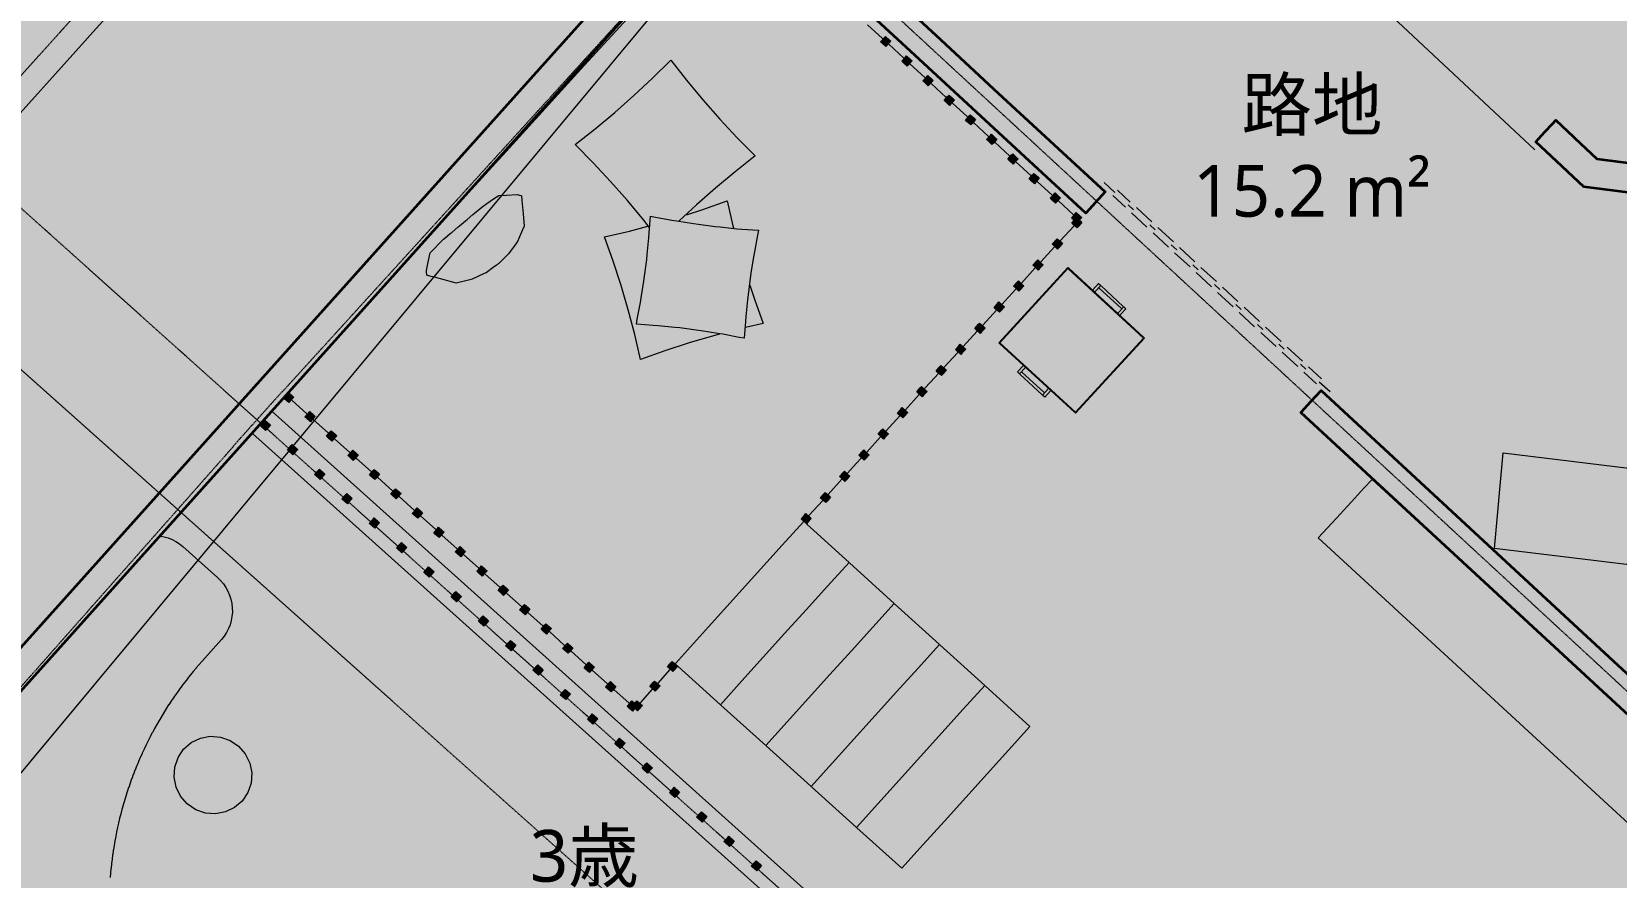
# Model space of a CAD drawing. Header units: millimetres. Extents: x -100577 to 287200, y -212120 to 238461.
# Drawn here: x 57583 to 64068, y 37261 to 40721 of the extents above; entities that cross this region are included whole.
import ezdxf

# ---------------------------------------------------------------- set-up
doc = ezdxf.new("R2010")
doc.units = ezdxf.units.MM
doc.linetypes.add('DASHDOT', pattern=[3.556, 2.54, -0.508, 0, -0.508])
doc.linetypes.add('PHANTOM', pattern=[6.35, 3.175, -0.635, 0.635, -0.635, 0.635, -0.635])
for name, color, linetype, lineweight in [('01_切断（構造・壁）', 7, 'Continuous', 35), ('02_切断（家具）', 8, 'Continuous', 18), ('06_部屋の色', 8, 'Continuous', 0), ('07_切断（建具）', 7, 'Continuous', 18), ('10_見えがかり', 7, 'Continuous', 13), ('11_見えがかり（家具）', 8, 'Continuous', 9), ('20_上部（屋根の外形・梁）', 8, 'PHANTOM', 9), ('40_通り芯', 1, 'DASHDOT', 9), ('50_寸法', 3, 'Continuous', 9), ('60_部屋名・面積', 7, 'Continuous', 13), ('70_断面の位置', 6, 'DASHDOT', 9)]:
    doc.layers.add(name, color=color, linetype=linetype, lineweight=lineweight)
doc.styles.add('JP', font='NotoSansCJKjp-Regular.otf')

msp = doc.modelspace()

# ---------------------------------------------------------------- hatches: boundary and pattern name
at = {"layer": '02_切断（家具）'}
for points in [[(61056.8, 40680.4), (61071.2, 40696), (61076.9, 40702.2), (61092.7, 40687.6), (61098.9, 40681.8), (61084.5, 40666.2), (61078.8, 40660.1), (61063, 40674.7)], [(61143.6, 40600.3), (61158, 40615.9), (61163.7, 40622.1), (61179.5, 40607.5), (61185.7, 40601.7), (61171.3, 40586.1), (61165.6, 40580), (61149.8, 40594.6)], [(61230.4, 40520.2), (61244.8, 40535.8), (61250.5, 40542), (61266.3, 40527.4), (61272.5, 40521.6), (61258.1, 40506), (61252.4, 40499.9), (61236.6, 40514.5)], [(61317.2, 40440.1), (61331.6, 40455.7), (61337.3, 40461.9), (61353.1, 40447.3), (61359.3, 40441.5), (61344.9, 40425.9), (61339.3, 40419.8), (61323.5, 40434.4)], [(61404, 40360), (61418.4, 40375.6), (61424.1, 40381.7), (61439.9, 40367.2), (61446.1, 40361.4), (61431.8, 40345.8), (61426.1, 40339.7), (61410.3, 40354.3)], [(61490.9, 40279.9), (61505.2, 40295.5), (61510.9, 40301.6), (61526.7, 40287), (61532.9, 40281.3), (61518.6, 40265.7), (61512.9, 40259.6), (61497.1, 40274.2)], [(61577.7, 40199.8), (61592, 40215.4), (61597.7, 40221.5), (61613.5, 40206.9), (61619.8, 40201.2), (61605.4, 40185.6), (61599.7, 40179.5), (61583.9, 40194.1)], [(61664.5, 40119.7), (61678.8, 40135.3), (61684.5, 40141.4), (61700.3, 40126.8), (61706.6, 40121.1), (61692.2, 40105.5), (61686.5, 40099.4), (61670.7, 40114)], [(59494.7, 39773.4), (59493.4, 39772.3), (59492, 39771.2), (59490.6, 39770), (59489.2, 39768.8), (59487.9, 39767.7), (59485.5, 39766), (59471.2, 39755.8), (59442.2, 39735.2), (59434.3, 39731.4), (59386, 39708.2), (59375.4, 39705.6), (59320.5, 39692.4), (59310.6, 39695.1), (59270.4, 39706.1), (59230.9, 39716.7), (59218.1, 39720.1), (59202.7, 39724.2), (59199.8, 39724.9), (59198.4, 39739.4), (59198, 39743.6), (59207.1, 39785), (59214.2, 39816.9), (59222.4, 39825.3), (59232.4, 39835.8), (59247.4, 39851.6), (59255.5, 39860), (59268.8, 39872.3), (59274, 39877.1), (59295.8, 39895.3), (59303.2, 39901.4), (59326.7, 39921), (59333.9, 39927.1), (59357.9, 39947.2), (59365.1, 39953.1), (59388.4, 39972.7), (59395.7, 39978.8), (59417.2, 39996.9), (59424.8, 40003.3), (59444.9, 40018.5), (59472.8, 40036.9), (59494.7, 40051.5), (59525.2, 40052.7), (59569.7, 40054.6), (59584.4, 40050.4), (59587.7, 40049.5), (59589, 40033), (59589.2, 40030.6), (59593.8, 39976.6), (59598.4, 39925), (59591.9, 39910.1), (59571.3, 39863.2), (59557, 39843.4), (59534.8, 39812.7), (59509.4, 39787.8), (59496.9, 39775.5)], [(61751.3, 40039.6), (61765.7, 40055.2), (61771.3, 40061.3), (61787.1, 40046.7), (61793.4, 40041), (61779, 40025.4), (61773.4, 40019.3), (61757.6, 40033.9)], [(60488.9, 39913.6), (60557.2, 39908.5), (60553.3, 39888.1), (60540.6, 39820.8), (60537.3, 39800.3), (60526.5, 39732.8), (60523.8, 39712.3), (60514.9, 39644.5), (60512.8, 39623.9), (60505.8, 39555.8), (60504.2, 39535.1), (60499.1, 39466.8), (60478.7, 39470.7), (60411.4, 39483.4), (60391, 39486.6), (60323.4, 39497.5), (60302.9, 39500.2), (60235.1, 39509.1), (60214.5, 39511.2), (60146.4, 39518.2), (60125.7, 39519.8), (60057.4, 39524.9), (60061.3, 39545.2), (60074, 39612.6), (60077.2, 39633), (60088.1, 39700.6), (60090.8, 39721.1), (60099.7, 39788.9), (60101.8, 39809.5), (60108.8, 39877.6), (60110.4, 39898.2), (60115.5, 39966.5), (60135.8, 39962.7), (60203.2, 39950), (60223.6, 39946.7), (60291.2, 39935.9), (60311.7, 39933.2), (60379.5, 39924.3), (60400.1, 39922.2), (60468.2, 39915.2)], [(61838.1, 39959.5), (61852.5, 39975.1), (61858.1, 39981.2), (61873.9, 39966.6), (61880.2, 39960.8), (61865.8, 39945.3), (61860.2, 39939.2), (61844.4, 39953.8)], [(61839.2, 39938.5), (61853.5, 39954.1), (61859.2, 39960.2), (61875, 39945.6), (61881.2, 39939.8), (61866.9, 39924.3), (61861.2, 39918.2), (61845.4, 39932.8)], [(61759.7, 39852.4), (61774.1, 39867.9), (61779.7, 39874), (61795.5, 39859.5), (61801.8, 39853.7), (61787.4, 39838.2), (61781.8, 39832), (61766, 39846.6)], [(61680.3, 39766.1), (61694.7, 39781.7), (61700.3, 39787.8), (61716.1, 39773.3), (61722.4, 39767.5), (61708.1, 39752), (61702.4, 39745.8), (61686.6, 39760.4)], [(61601, 39679.9), (61615.3, 39695.4), (61621, 39701.6), (61636.8, 39687), (61643, 39681.3), (61628.7, 39665.7), (61623.1, 39659.6), (61607.3, 39674.1)], [(61521.7, 39593.6), (61536, 39609.1), (61541.7, 39615.3), (61557.5, 39600.7), (61563.7, 39595), (61549.5, 39579.4), (61543.8, 39573.3), (61528, 39587.8)], [(61442.5, 39507.2), (61456.8, 39522.8), (61462.4, 39528.9), (61478.3, 39514.4), (61484.5, 39508.7), (61470.2, 39493.1), (61464.6, 39486.9), (61448.7, 39501.5)], [(61363.3, 39420.8), (61377.6, 39436.4), (61383.2, 39442.5), (61399.1, 39428), (61405.3, 39422.3), (61391, 39406.7), (61385.4, 39400.6), (61369.6, 39415.1)], [(61284.2, 39334.4), (61298.4, 39350), (61304, 39356.1), (61319.9, 39341.6), (61326.2, 39335.9), (61311.9, 39320.3), (61306.3, 39314.1), (61290.4, 39328.6)], [(58613.1, 39224.1), (58627.3, 39240), (58633, 39246.2), (58649, 39231.9), (58655.3, 39226.2), (58641, 39210.3), (58635.4, 39204.1), (58619.4, 39218.4)], [(61205.1, 39247.9), (61219.3, 39263.5), (61224.9, 39269.6), (61240.8, 39255.1), (61247.1, 39249.4), (61232.8, 39233.8), (61227.2, 39227.6), (61211.3, 39242.1)], [(61126, 39161.3), (61140.3, 39176.9), (61145.9, 39183.1), (61161.8, 39168.6), (61168.1, 39162.9), (61153.8, 39147.3), (61148.2, 39141.1), (61132.3, 39155.6)], [(58517.4, 39110), (58533.6, 39128.1), (58537.3, 39132.2), (58555.5, 39115.9), (58559.6, 39112.2), (58543.5, 39094.1), (58539.8, 39090), (58521.6, 39106.3)], [(58701, 39145.2), (58715.2, 39161), (58720.8, 39167.3), (58736.8, 39152.9), (58743.2, 39147.3), (58728.9, 39131.4), (58723.3, 39125.1), (58707.3, 39139.5)], [(58788.9, 39066.2), (58803.1, 39082.1), (58808.7, 39088.4), (58824.7, 39074), (58831, 39068.3), (58816.8, 39052.5), (58811.2, 39046.2), (58795.2, 39060.6)], [(61047, 39074.8), (61061.3, 39090.4), (61066.9, 39096.5), (61082.8, 39082), (61089.1, 39076.3), (61074.8, 39060.7), (61069.2, 39054.5), (61053.3, 39069)], [(58629.1, 39009.9), (58645.2, 39027.9), (58649, 39032), (58667.1, 39015.8), (58671.3, 39012), (58655.2, 38994), (58651.4, 38989.9), (58633.3, 39006.1)], [(58876.7, 38987.3), (58891, 39003.2), (58896.6, 39009.4), (58912.6, 38995), (58918.9, 38989.4), (58904.7, 38973.5), (58899.1, 38967.3), (58883.1, 38981.6)], [(60968.1, 38988.1), (60982.3, 39003.7), (60988, 39009.9), (61003.9, 38995.4), (61010.1, 38989.7), (60995.9, 38974.1), (60990.3, 38967.9), (60974.4, 38982.4)], [(58740.8, 38909.8), (58756.9, 38927.7), (58760.6, 38931.9), (58778.8, 38915.6), (58783, 38911.8), (58766.9, 38893.9), (58763.1, 38889.7), (58745, 38906)], [(58964.6, 38908.4), (58978.8, 38924.2), (58984.5, 38930.5), (59000.5, 38916.1), (59006.8, 38910.4), (58992.6, 38894.6), (58986.9, 38888.4), (58970.9, 38902.7)], [(60889.2, 38901.4), (60903.4, 38917.1), (60909.1, 38923.3), (60925, 38908.8), (60931.2, 38903.1), (60917, 38887.4), (60911.4, 38881.3), (60895.5, 38895.7)], [(59052.5, 38829.5), (59066.7, 38845.3), (59072.3, 38851.5), (59088.3, 38837.2), (59094.7, 38831.5), (59080.4, 38815.7), (59074.8, 38809.4), (59058.8, 38823.8)], [(58852.5, 38809.6), (58868.5, 38827.5), (58872.3, 38831.7), (58890.4, 38815.5), (58894.6, 38811.7), (58878.6, 38793.8), (58874.8, 38789.6), (58856.7, 38805.8)], [(60810.4, 38814.7), (60824.6, 38830.4), (60830.2, 38836.5), (60846.1, 38822.1), (60852.4, 38816.4), (60838.2, 38800.7), (60832.6, 38794.6), (60816.7, 38809)], [(58964.1, 38709.5), (58980.2, 38727.3), (58983.9, 38731.6), (59002, 38715.3), (59006.3, 38711.5), (58990.2, 38693.7), (58986.5, 38689.4), (58968.4, 38705.7)], [(59140.4, 38750.5), (59154.6, 38766.4), (59160.2, 38772.6), (59176.2, 38758.2), (59182.5, 38752.6), (59168.3, 38736.7), (59162.7, 38730.5), (59146.7, 38744.9)], [(60731.6, 38728), (60745.8, 38743.6), (60751.4, 38749.8), (60767.3, 38735.3), (60773.6, 38729.6), (60759.4, 38714), (60753.8, 38707.8), (60737.9, 38722.3)], [(59228.3, 38671.6), (59242.5, 38687.4), (59248.1, 38693.7), (59264.1, 38679.3), (59270.4, 38673.6), (59256.2, 38657.8), (59250.6, 38651.6), (59234.6, 38665.9)], [(59075.8, 38609.3), (59091.8, 38627.2), (59095.6, 38631.4), (59113.7, 38615.2), (59117.9, 38611.4), (59101.9, 38593.5), (59098.2, 38589.3), (59080.1, 38605.5)], [(59316.2, 38592.7), (59330.4, 38608.5), (59336, 38614.7), (59352, 38600.3), (59358.3, 38594.7), (59344.1, 38578.9), (59338.5, 38572.6), (59322.5, 38587)], [(59187.5, 38509.2), (59203.5, 38527), (59207.3, 38531.2), (59225.3, 38515.1), (59229.6, 38511.2), (59213.6, 38493.4), (59209.8, 38489.2), (59191.8, 38505.3)], [(59404.1, 38513.8), (59418.2, 38529.6), (59423.8, 38535.8), (59439.8, 38521.4), (59446.2, 38515.7), (59432, 38500), (59426.4, 38493.7), (59410.4, 38508.1)], [(59299.2, 38409), (59315.1, 38426.8), (59318.9, 38431.1), (59336.9, 38414.9), (59341.3, 38411), (59325.3, 38393.3), (59321.5, 38389), (59303.5, 38405.2)], [(59491.9, 38434.8), (59506.1, 38450.6), (59511.7, 38456.8), (59527.7, 38442.5), (59534, 38436.8), (59519.9, 38421), (59514.3, 38414.8), (59498.3, 38429.2)], [(59410.8, 38308.9), (59426.7, 38326.6), (59430.6, 38330.9), (59448.6, 38314.8), (59452.9, 38310.9), (59437, 38293.2), (59433.2, 38288.9), (59415.2, 38305)], [(59579.8, 38355.9), (59594, 38371.7), (59599.6, 38377.9), (59615.6, 38363.5), (59621.9, 38357.9), (59607.7, 38342.1), (59602.2, 38335.9), (59586.2, 38350.2)], [(59667.7, 38277), (59681.9, 38292.7), (59687.5, 38299), (59703.5, 38284.6), (59709.8, 38278.9), (59695.6, 38263.2), (59690, 38256.9), (59674, 38271.3)], [(59522.5, 38208.8), (59538.4, 38226.4), (59542.3, 38230.8), (59560.2, 38214.7), (59564.6, 38210.7), (59548.7, 38193.1), (59544.9, 38188.7), (59526.9, 38204.8)], [(59755.6, 38198.1), (59769.8, 38213.8), (59775.3, 38220), (59791.3, 38205.7), (59797.7, 38200), (59783.5, 38184.2), (59777.9, 38178), (59761.9, 38192.4)], [(59843.5, 38119.1), (59857.6, 38134.9), (59863.2, 38141.1), (59879.2, 38126.7), (59885.5, 38121), (59871.4, 38105.3), (59865.8, 38099.1), (59849.8, 38113.5)], [(60184.8, 38123), (60198.9, 38138.7), (60204.5, 38144.9), (60220.5, 38130.5), (60226.8, 38124.8), (60212.7, 38109.1), (60207.1, 38102.9), (60191.1, 38117.3)], [(59634.2, 38108.6), (59650, 38126.3), (59653.9, 38130.6), (59671.8, 38114.5), (59676.2, 38110.6), (59660.4, 38092.9), (59656.5, 38088.6), (59638.6, 38104.7)], [(59745.9, 38008.5), (59761.7, 38026.1), (59765.6, 38030.4), (59783.5, 38014.4), (59787.9, 38010.4), (59772.1, 37992.8), (59768.2, 37988.4), (59750.3, 38004.5)], [(59931.4, 38040.2), (59945.5, 38055.9), (59951.1, 38062.2), (59967.1, 38047.8), (59973.4, 38042.1), (59959.3, 38026.4), (59953.7, 38020.2), (59937.7, 38034.5)], [(60112.5, 38042.6), (60126.6, 38058.3), (60132.2, 38064.5), (60148.2, 38050.1), (60154.5, 38044.5), (60140.4, 38028.8), (60134.8, 38022.5), (60118.8, 38036.9)], [(60019.3, 37961.3), (60033.4, 37977), (60039, 37983.2), (60055, 37968.8), (60061.3, 37963.2), (60047.2, 37947.4), (60041.6, 37941.2), (60025.6, 37955.6)], [(60040.3, 37962.2), (60054.4, 37977.9), (60060, 37984.1), (60076, 37969.8), (60082.3, 37964.1), (60068.2, 37948.4), (60062.6, 37942.2), (60046.6, 37956.5)], [(59857.5, 37908.3), (59873.3, 37925.9), (59877.2, 37930.3), (59895.1, 37914.3), (59899.6, 37910.3), (59883.8, 37892.7), (59879.9, 37888.3), (59862, 37904.3)], [(59969.2, 37808.2), (59984.9, 37825.7), (59988.9, 37830.1), (60006.7, 37814.1), (60011.2, 37810.1), (59995.5, 37792.6), (59991.6, 37788.2), (59973.7, 37804.2)], [(60080.9, 37708), (60096.6, 37725.5), (60100.6, 37730), (60118.4, 37714), (60122.9, 37709.9), (60107.2, 37692.5), (60103.2, 37688), (60085.4, 37704)], [(60192.6, 37607.9), (60208.2, 37625.3), (60212.2, 37629.8), (60230, 37613.9), (60234.6, 37609.8), (60218.9, 37592.3), (60214.9, 37587.9), (60197.1, 37603.8)], [(60304.3, 37507.8), (60319.9, 37525.2), (60323.9, 37529.7), (60341.6, 37513.7), (60346.2, 37509.6), (60330.6, 37492.2), (60326.6, 37487.7), (60308.8, 37503.7)], [(60415.9, 37407.6), (60431.5, 37425), (60435.5, 37429.5), (60453.3, 37413.6), (60457.9, 37409.5), (60442.3, 37392.1), (60438.3, 37387.6), (60420.5, 37403.5)], [(60527.6, 37307.5), (60543.1, 37324.8), (60547.2, 37329.3), (60564.9, 37313.5), (60569.5, 37309.3), (60554, 37292), (60549.9, 37287.4), (60532.2, 37303.3)]]:
    msp.add_hatch(color=8, dxfattribs=at).paths.add_polyline_path(points)
at = {"layer": '06_部屋の色', "true_color": 0xe9dfcf}
h = msp.add_hatch(color=8, dxfattribs=at)
h.paths.add_polyline_path([(49022.5, 30769.9), (49370.2, 31207.1), (49497.6, 31367.5), (49974.9, 31963.3), (50454.5, 32557.4), (50936.2, 33149.6), (51255.7, 33539.4), (51420.1, 33740.1), (51906.3, 34328.8), (52394.6, 34915.7), (52885.1, 35500.7), (53180.1, 35850), (53180.1, 35850), (53243, 35924.5), (53244.9, 35922.9), (54741, 37666.6), (55040, 38015), (55041.6, 38016.8), (55137.2, 38128.3), (55137.6, 38128.8), (55137.6, 38128.8), (55152.4, 38145.5), (55187.6, 38185.3), (55219.4, 38221.3), (55237.2, 38241.4), (56711.9, 39910.2), (57026.8, 40266.5), (57028.4, 40268.4), (57125.5, 40378.2), (57125.7, 40378.4), (57125.7, 40378.4), (57125.7, 40378.4), (57125.7, 40378.4), (57136.1, 40389.9), (57183.5, 40441.9), (57227, 40489.7), (58726.3, 42137.1), (59046.4, 42488.8), (59048.1, 42490.6), (59146.9, 42599.2), (59147.6, 42599.9), (59162.6, 42615.9), (59249.8, 42709), (59688.5, 43177), (59796.8, 43292.6), (59819.8, 43317.1), (61200.4, 44790.2), (61200.5, 44790.3), (61200.5, 44790.3), (61200.5, 44790.3), (63117.3, 46776.3), (63281.8, 46946.8), (63285.7, 46950.8), (63674.5, 47342), (63710, 47377.8), (63706.1, 47381.6), (64213.4, 47894.8), (64752.1, 48435.7), (65116.6, 48798.7), (65119.4, 48795.9), (65376.4, 49054.5), (65402.5, 49080.8), (65402.6, 49080.9), (67432.9, 51065), (67546.4, 51175.8), (67550.1, 51179.5), (67550.1, 51179.5), (67550.1, 51179.5), (67669, 51292.3), (67872.8, 51485.7), (67985.8, 51592.9), (67984.2, 51594.6), (68202, 51801.3), (68203.6, 51799.6), (68713.3, 52283.3), (68711.7, 52285), (69617, 53144.2), (69618.6, 53142.5), (69662.9, 53184.6), (69989.4, 52835.9), (70054.6, 52897.7), (70054.6, 52897.7), (70054.6, 52897.7), (70054.6, 52897.7), (70120.6, 52958.6), (69794.6, 53307.7), (69839.4, 53349), (69837.8, 53350.7), (71492.2, 54875.3), (71493.8, 54873.6), (71870.2, 55220.6), (71868.6, 55222.3), (71935.2, 55283), (73145.3, 53950.5), (72586, 53440.7), (72028.7, 52928.8), (71473.2, 52414.9), (70957.1, 51933.8), (70368, 51380.9), (69818.3, 50860.8), (69270.6, 50338.6), (68797.2, 49884), (68180.9, 49288.2), (67639, 48760), (67099.1, 48229.8), (66669, 47804.2), (66025.2, 47163.3), (65491.2, 46627), (64959.2, 46088.8), (64570, 45692.1), (64570, 45692.1), (64429.3, 45548.6), (63901.3, 45006.5), (63375.4, 44462.4), (62851.5, 43916.3), (62503.5, 43550.9), (62503.5, 43550.9), (62329.6, 43368.3), (61809.8, 42818.3), (61292, 42266.4), (60776.3, 41712.6), (60472, 41383.5), (60262.6, 41156.9), (59751, 40599.3), (59241.5, 40039.7), (58734.1, 39478.3), (58467.6, 39181.3), (58228.8, 38915), (57725.5, 38349.8), (57224.4, 37782.8), (56725.4, 37213.9), (56497.1, 36951.6), (56228.5, 36643.1), (55733.7, 36070.5), (55241.1, 35496.1), (54750.6, 34919.8), (54554.7, 34687.9), (54262.3, 34341.7), (53776.1, 33761.8), (53292, 33180.1), (52810.2, 32596.6), (52650.3, 32401.5), (52330.5, 32011.3), (51853, 31424.2), (51377.7, 30835.3), (50904.6, 30244.7), (50781.3, 30089.7), (50433.6, 29652.3), (50285.5, 29464.6), (49817.7, 29834.3), (49775.2, 29861.2), (49727, 29880.8), (49674, 29894.4), (49617.3, 29903), (49557.8, 29908.1), (49496.3, 29910.8), (49371.8, 29914), (49310.7, 29917.1), (49247.2, 29917.1), (49178.4, 29910.5), (49106.4, 29899.7), (48960, 29875.1), (48889.4, 29866.1), (48823, 29862.5), (48762.7, 29866.6), (48710.4, 29881), (48663.1, 29901.7), (48616.4, 29923.2), (48570.8, 29946.1), (48526.5, 29970.7), (48484.1, 29997.5), (48443.4, 30026.5), (47554.4, 28893.5), (48079, 29569.3), (48549.7, 30170.5)])
h.paths.add_polyline_path([(53445.9, 35759.4), (53339.9, 35849), (53334.8, 35843), (53273.8, 35770.8), (53391.4, 35671.4), (53397.3, 35678.4), (53457.5, 35749.6)], flags=0)
for points in [[(69183.6, 33329.2), (59145.9, 42600.1), (61199.4, 44791.1), (71100.4, 35374.3), (70142, 34351.7), (70167.6, 34327.8), (69209.3, 33305.4)], [(59145.9, 42600.1), (69183.6, 33329.2), (68240.3, 32292.7), (68266.2, 32269.2), (67323, 31232.9), (67297, 31256.3), (63750.1, 34437.3), (63796.7, 34490.9), (63858.3, 34575.7), (63912.3, 34665.5), (63958.3, 34759.8), (63995.8, 34857.6), (64024.7, 34958.4), (64044.7, 35061.3), (64055.7, 35165.5), (64057.5, 35270.4), (64050.2, 35374.9), (64033.8, 35478.5), (64008.4, 35580.2), (63974.3, 35679.3), (63931.7, 35775.1), (63880.8, 35866.8), (63822.2, 35953.7), (63756.3, 36035.1), (63683.4, 36110.5), (63604.3, 36179.3), (63519.5, 36240.9), (63429.6, 36294.9), (63335.4, 36340.9), (63237.6, 36378.5), (63136.8, 36407.3), (63033.9, 36427.4), (62929.6, 36438.3), (62824.8, 36440.1), (62720.2, 36432.8), (62616.7, 36416.4), (62515, 36391.1), (62415.9, 36356.9), (62320.1, 36314.3), (62228.4, 36263.5), (62141.5, 36204.9), (62060, 36138.9), (61984.6, 36066.1), (61962.4, 36040.5), (57124.7, 40379.3)], [(60923.5, 41871.1), (61113.3, 42075), (61214.4, 42183.4), (61321.3, 42297.8), (61392.5, 42373.8), (61448.9, 42434.1), (61481.4, 42468.8), (63050.1, 40998.5), (63063.5, 41012.8), (63076.9, 41027.2), (63090.4, 41041.5), (63819.8, 40357.4), (63806.4, 40343.2), (63793.1, 40328.9), (63779.7, 40314.7), (63962.1, 40143.7), (66416, 39829.4), (70039, 36383.6), (69862.4, 36197.7), (69834.5, 36168.3), (69732.3, 36060.4), (69630.1, 35952.4), (69528.1, 35844.4), (69462.3, 35774.6), (69069.5, 35356.8), (65421.4, 38776), (62967.1, 39072.1), (60468.4, 41380), (60579.5, 41500.2), (60681.1, 41610), (60787.6, 41724.8), (60894.1, 41839.6)], [(57124.7, 40379.3), (61962.4, 36040.5), (61915.9, 35986.9), (61854.2, 35902.1), (61800.2, 35812.3), (61754.3, 35718.1), (61716.7, 35620.2), (61687.8, 35519.4), (61667.8, 35416.5), (61656.9, 35312.3), (61655, 35207.5), (61662.4, 35102.9), (61678.8, 34999.3), (61704.1, 34897.6), (61738.2, 34798.5), (61780.9, 34702.7), (61831.7, 34611.1), (61890.3, 34524.1), (61956.3, 34442.7), (62029.1, 34367.3), (62108.2, 34298.5), (62193, 34236.9), (62282.9, 34182.9), (62377.1, 34136.9), (62475, 34099.4), (62575.8, 34070.5), (62678.7, 34050.5), (62782.9, 34039.5), (62887.7, 34037.7), (62992.3, 34045), (63095.8, 34061.4), (63197.6, 34086.7), (63296.7, 34120.9), (63392.4, 34163.5), (63484.1, 34214.3), (63571, 34273), (63652.5, 34338.9), (63727.9, 34411.8), (63750.1, 34437.3), (67297, 31256.3), (66368.9, 30206.1), (66395.1, 30182.9), (65467.2, 29133), (55136.2, 38129.2)]]:
    msp.add_hatch(color=8, dxfattribs=at).paths.add_polyline_path(points)
at = {"layer": '06_部屋の色', "true_color": 0xd9d3ec}
msp.add_hatch(color=8, dxfattribs=at).paths.add_polyline_path([(63050.1, 40998.5), (62941.1, 41100.6), (63446.1, 41637.4), (63953, 42172.3), (70039.1, 36383.8), (70038.3, 36384.2), (66416.1, 39829.3), (63962.1, 40143.7), (63779.7, 40314.7), (63819.8, 40357.4), (63090.4, 41041.5)])
at = {"layer": '06_部屋の色', "true_color": 0x9fcb84}
h = msp.add_hatch(color=8, dxfattribs=at)
h.paths.add_polyline_path([(57319.5, 37890.7), (57526.9, 38125.6), (57734.7, 38360.2), (57942.8, 38594.4), (58151.3, 38828.3), (58360.2, 39061.9), (58464.1, 39177.8), (58569.4, 39295.2), (58778.9, 39528.1), (58988.9, 39760.7), (59199.2, 39993), (59409.8, 40225), (59620.8, 40456.7), (59832.2, 40688), (60043.9, 40919), (60255.9, 41149.7), (60468.4, 41380), (67002.1, 35345.3), (68108.2, 34323.6), (67906.7, 34105.1), (67705.5, 33886.2), (67504.6, 33667), (67304, 33447.5), (67103.8, 33227.7), (66903.9, 33007.6), (66704.4, 32787.2), (66505.2, 32566.4), (66306.3, 32345.4), (66209.8, 32237.7), (66206.4, 32234), (66107.8, 32124.1), (65909.7, 31902.4), (65711.8, 31680.5), (65514.3, 31458.2), (65317.2, 31235.6), (65120.4, 31012.8), (64923.9, 30789.6), (64727.8, 30566.1), (64532, 30342.4), (64336.6, 30118.3), (60415, 33533.2), (56493.5, 36948), (56699.5, 37184.2), (56905.8, 37420), (57112.5, 37655.5)])
h.paths.add_polyline_path([(61915.9, 35986.9), (61854.2, 35902.1), (61800.2, 35812.3), (61754.3, 35718.1), (61716.7, 35620.2), (61687.8, 35519.4), (61667.8, 35416.5), (61656.9, 35312.3), (61655, 35207.5), (61662.4, 35102.9), (61678.8, 34999.3), (61704.1, 34897.6), (61738.2, 34798.5), (61780.9, 34702.7), (61831.7, 34611.1), (61890.3, 34524.1), (61956.3, 34442.7), (62029.1, 34367.3), (62108.2, 34298.5), (62193, 34236.9), (62282.9, 34182.9), (62377.1, 34136.9), (62475, 34099.4), (62575.8, 34070.5), (62678.7, 34050.5), (62782.9, 34039.5), (62887.7, 34037.7), (62992.3, 34045), (63095.8, 34061.4), (63197.6, 34086.7), (63296.7, 34120.9), (63392.4, 34163.5), (63484.1, 34214.3), (63571, 34273), (63652.5, 34338.9), (63727.9, 34411.8), (63750, 34437.1), (63796.7, 34490.9), (63858.3, 34575.7), (63912.3, 34665.5), (63958.3, 34759.8), (63995.8, 34857.6), (64024.7, 34958.4), (64044.7, 35061.3), (64055.7, 35165.5), (64057.5, 35270.4), (64050.2, 35374.9), (64033.8, 35478.5), (64008.4, 35580.2), (63974.3, 35679.3), (63931.7, 35775.1), (63880.8, 35866.8), (63822.2, 35953.7), (63756.3, 36035.1), (63683.4, 36110.5), (63604.3, 36179.3), (63519.5, 36240.9), (63429.6, 36294.9), (63335.4, 36340.9), (63237.6, 36378.5), (63136.8, 36407.3), (63033.9, 36427.4), (62929.6, 36438.3), (62824.8, 36440.1), (62720.2, 36432.8), (62616.7, 36416.4), (62515, 36391.1), (62415.9, 36356.9), (62320.1, 36314.3), (62228.4, 36263.5), (62141.5, 36204.9), (62060, 36138.9), (61984.6, 36066.1), (61962.3, 36040.4)], flags=0)
at = {"layer": '06_部屋の色', "true_color": 0xd5ebee}
msp.add_hatch(color=8, dxfattribs=at).paths.add_polyline_path([(69069.5, 35356.8), (69120.7, 35411.4), (68613.5, 34868.5), (68108.2, 34323.6), (62967.1, 39072.1), (65421.4, 38776)])

# ---------------------------------------------------------------- linework, layer by layer
at = {"layer": '01_切断（構造・壁）'}
for points in [[(59660.4, 40569), (60463.3, 41464.2), (60533.8, 41399.1), (61282.9, 40706.8), (61540.2, 40469), (61976.8, 40065.5), (61976.8, 40065.5), (61976.8, 40065.5), (61935.5, 40020.8), (61911.6, 39994.9), (61896.8, 39978.9), (61896.8, 39978.9), (61896.8, 39978.9), (61719.7, 40142.4), (61161.4, 40657.7), (60870.6, 40926.2), (60472, 41294.2), (59012.2, 39666.5), (57475.5, 37953.1), (56579.3, 36953.8)], [(56488, 37031.8), (57927.9, 38637.2), (59660.4, 40569)], [(64690.5, 39989.9), (63935.8, 40086.4), (63935.8, 40086.4), (63935.8, 40086.4), (63870.4, 40147.6), (63845.5, 40171), (63738.5, 40271.2), (63738.5, 40271.2), (63738.5, 40271.2), (63776.1, 40311.3), (63806.7, 40343.9), (63820.6, 40358.8), (63892.7, 40291.2), (63898.1, 40286.1), (63989, 40200.9), (64574.3, 40125.9)], [(67895, 34438.9), (66009.3, 36179.4), (64246.8, 37806.3), (62776.9, 39163.2), (62779.5, 39166), (62818.4, 39208), (62859.8, 39252.9), (62859.8, 39252.9), (62859.8, 39252.9), (63911.3, 38281.1), (65378, 36925.6), (65378, 36925.6), (65419, 36887.8), (65419, 36887.8), (67223.7, 35219.9), (67975, 34525.6), (67975, 34525.6), (67975, 34525.6), (67924.5, 34470.8), (67895.1, 34439.1), (67895, 34438.9)]]:
    msp.add_lwpolyline(points, dxfattribs=at)
at = {"layer": '02_切断（家具）'}
for points in [[(61056.8, 40680.4), (61071.2, 40696), (61076.9, 40702.2), (61092.7, 40687.6), (61098.9, 40681.8), (61084.5, 40666.2), (61078.8, 40660.1), (61063, 40674.7), (61056.8, 40680.4)], [(61143.6, 40600.3), (61158, 40615.9), (61163.7, 40622.1), (61179.5, 40607.5), (61185.7, 40601.7), (61171.3, 40586.1), (61165.6, 40580), (61149.8, 40594.6), (61143.6, 40600.3)], [(61230.4, 40520.2), (61244.8, 40535.8), (61250.5, 40542), (61266.3, 40527.4), (61272.5, 40521.6), (61258.1, 40506), (61252.4, 40499.9), (61236.6, 40514.5), (61230.4, 40520.2)], [(61317.2, 40440.1), (61331.6, 40455.7), (61337.3, 40461.9), (61353.1, 40447.3), (61359.3, 40441.5), (61344.9, 40425.9), (61339.3, 40419.8), (61323.5, 40434.4), (61317.2, 40440.1)], [(61404, 40360), (61418.4, 40375.6), (61424.1, 40381.7), (61439.9, 40367.2), (61446.1, 40361.4), (61431.8, 40345.8), (61426.1, 40339.7), (61410.3, 40354.3), (61404, 40360)], [(61490.9, 40279.9), (61505.2, 40295.5), (61510.9, 40301.6), (61526.7, 40287), (61532.9, 40281.3), (61518.6, 40265.7), (61512.9, 40259.6), (61497.1, 40274.2), (61490.9, 40279.9)], [(61577.7, 40199.8), (61592, 40215.4), (61597.7, 40221.5), (61613.5, 40206.9), (61619.8, 40201.2), (61605.4, 40185.6), (61599.7, 40179.5), (61583.9, 40194.1), (61577.7, 40199.8)], [(61664.5, 40119.7), (61678.8, 40135.3), (61684.5, 40141.4), (61700.3, 40126.8), (61706.6, 40121.1), (61692.2, 40105.5), (61686.5, 40099.4), (61670.7, 40114), (61664.5, 40119.7)], [(59494.7, 39773.4), (59493.4, 39772.3), (59492, 39771.2), (59490.6, 39770), (59489.2, 39768.8), (59487.9, 39767.7), (59485.5, 39766), (59471.2, 39755.8), (59442.2, 39735.2), (59434.3, 39731.4), (59386, 39708.2), (59375.4, 39705.6), (59320.5, 39692.4), (59310.6, 39695.1), (59270.4, 39706.1), (59230.9, 39716.7), (59218.1, 39720.1), (59202.7, 39724.2), (59199.8, 39724.9), (59198.4, 39739.4), (59198, 39743.6), (59207.1, 39785), (59214.2, 39816.9), (59222.4, 39825.3), (59232.4, 39835.8), (59247.4, 39851.6), (59255.5, 39860), (59268.8, 39872.3), (59274, 39877.1), (59295.8, 39895.3), (59303.2, 39901.4), (59326.7, 39921), (59333.9, 39927.1), (59357.9, 39947.2), (59365.1, 39953.1), (59388.4, 39972.7), (59395.7, 39978.8), (59417.2, 39996.9), (59424.8, 40003.3), (59444.9, 40018.5), (59472.8, 40036.9), (59494.7, 40051.5), (59525.2, 40052.7), (59569.7, 40054.6), (59584.4, 40050.4), (59587.7, 40049.5), (59589, 40033), (59589.2, 40030.6), (59593.8, 39976.6), (59598.4, 39925), (59591.9, 39910.1), (59571.3, 39863.2), (59557, 39843.4), (59534.8, 39812.7), (59509.4, 39787.8), (59496.9, 39775.5), (59494.7, 39773.4)], [(61751.3, 40039.6), (61765.7, 40055.2), (61771.3, 40061.3), (61787.1, 40046.7), (61793.4, 40041), (61779, 40025.4), (61773.4, 40019.3), (61757.6, 40033.9), (61751.3, 40039.6)], [(60488.9, 39913.6), (60557.2, 39908.5), (60553.3, 39888.1), (60540.6, 39820.8), (60537.3, 39800.3), (60526.5, 39732.8), (60523.8, 39712.3), (60514.9, 39644.5), (60512.8, 39623.9), (60505.8, 39555.8), (60504.2, 39535.1), (60499.1, 39466.8), (60478.7, 39470.7), (60411.4, 39483.4), (60391, 39486.6), (60323.4, 39497.5), (60302.9, 39500.2), (60235.1, 39509.1), (60214.5, 39511.2), (60146.4, 39518.2), (60125.7, 39519.8), (60057.4, 39524.9), (60061.3, 39545.2), (60074, 39612.6), (60077.2, 39633), (60088.1, 39700.6), (60090.8, 39721.1), (60099.7, 39788.9), (60101.8, 39809.5), (60108.8, 39877.6), (60110.4, 39898.2), (60115.5, 39966.5), (60135.8, 39962.7), (60203.2, 39950), (60223.6, 39946.7), (60291.2, 39935.9), (60311.7, 39933.2), (60379.5, 39924.3), (60400.1, 39922.2), (60468.2, 39915.2), (60488.9, 39913.6)], [(61838.1, 39959.5), (61852.5, 39975.1), (61858.1, 39981.2), (61873.9, 39966.6), (61880.2, 39960.8), (61865.8, 39945.3), (61860.2, 39939.2), (61844.4, 39953.8), (61838.1, 39959.5)], [(61839.2, 39938.5), (61853.5, 39954.1), (61859.2, 39960.2), (61875, 39945.6), (61881.2, 39939.8), (61866.9, 39924.3), (61861.2, 39918.2), (61845.4, 39932.8), (61839.2, 39938.5)], [(61759.7, 39852.4), (61774.1, 39867.9), (61779.7, 39874), (61795.5, 39859.5), (61801.8, 39853.7), (61787.4, 39838.2), (61781.8, 39832), (61766, 39846.6), (61759.7, 39852.4)], [(61680.3, 39766.1), (61694.7, 39781.7), (61700.3, 39787.8), (61716.1, 39773.3), (61722.4, 39767.5), (61708.1, 39752), (61702.4, 39745.8), (61686.6, 39760.4), (61680.3, 39766.1)], [(61601, 39679.9), (61615.3, 39695.4), (61621, 39701.6), (61636.8, 39687), (61643, 39681.3), (61628.7, 39665.7), (61623.1, 39659.6), (61607.3, 39674.1), (61601, 39679.9)], [(61521.7, 39593.6), (61536, 39609.1), (61541.7, 39615.3), (61557.5, 39600.7), (61563.7, 39595), (61549.5, 39579.4), (61543.8, 39573.3), (61528, 39587.8), (61521.7, 39593.6)], [(61442.5, 39507.2), (61456.8, 39522.8), (61462.4, 39528.9), (61478.3, 39514.4), (61484.5, 39508.7), (61470.2, 39493.1), (61464.6, 39486.9), (61448.7, 39501.5), (61442.5, 39507.2)], [(61363.3, 39420.8), (61377.6, 39436.4), (61383.2, 39442.5), (61399.1, 39428), (61405.3, 39422.3), (61391, 39406.7), (61385.4, 39400.6), (61369.6, 39415.1), (61363.3, 39420.8)], [(61284.2, 39334.4), (61298.4, 39350), (61304, 39356.1), (61319.9, 39341.6), (61326.2, 39335.9), (61311.9, 39320.3), (61306.3, 39314.1), (61290.4, 39328.6), (61284.2, 39334.4)], [(58613.1, 39224.1), (58627.3, 39240), (58633, 39246.2), (58649, 39231.9), (58655.3, 39226.2), (58641, 39210.3), (58635.4, 39204.1), (58619.4, 39218.4), (58613.1, 39224.1)], [(61205.1, 39247.9), (61219.3, 39263.5), (61224.9, 39269.6), (61240.8, 39255.1), (61247.1, 39249.4), (61232.8, 39233.8), (61227.2, 39227.6), (61211.3, 39242.1), (61205.1, 39247.9)], [(61126, 39161.3), (61140.3, 39176.9), (61145.9, 39183.1), (61161.8, 39168.6), (61168.1, 39162.9), (61153.8, 39147.3), (61148.2, 39141.1), (61132.3, 39155.6), (61126, 39161.3)], [(58517.4, 39110), (58533.6, 39128.1), (58537.3, 39132.2), (58555.5, 39115.9), (58559.6, 39112.2), (58543.5, 39094.1), (58539.8, 39090), (58521.6, 39106.3), (58517.4, 39110)], [(58701, 39145.2), (58715.2, 39161), (58720.8, 39167.3), (58736.8, 39152.9), (58743.2, 39147.3), (58728.9, 39131.4), (58723.3, 39125.1), (58707.3, 39139.5), (58701, 39145.2)], [(58788.9, 39066.2), (58803.1, 39082.1), (58808.7, 39088.4), (58824.7, 39074), (58831, 39068.3), (58816.8, 39052.5), (58811.2, 39046.2), (58795.2, 39060.6), (58788.9, 39066.2)], [(61047, 39074.8), (61061.3, 39090.4), (61066.9, 39096.5), (61082.8, 39082), (61089.1, 39076.3), (61074.8, 39060.7), (61069.2, 39054.5), (61053.3, 39069), (61047, 39074.8)], [(58629.1, 39009.9), (58645.2, 39027.9), (58649, 39032), (58667.1, 39015.8), (58671.3, 39012), (58655.2, 38994), (58651.4, 38989.9), (58633.3, 39006.1), (58629.1, 39009.9)], [(58876.7, 38987.3), (58891, 39003.2), (58896.6, 39009.4), (58912.6, 38995), (58918.9, 38989.4), (58904.7, 38973.5), (58899.1, 38967.3), (58883.1, 38981.6), (58876.7, 38987.3)], [(60968.1, 38988.1), (60982.3, 39003.7), (60988, 39009.9), (61003.9, 38995.4), (61010.1, 38989.7), (60995.9, 38974.1), (60990.3, 38967.9), (60974.4, 38982.4), (60968.1, 38988.1)], [(58740.8, 38909.8), (58756.9, 38927.7), (58760.6, 38931.9), (58778.8, 38915.6), (58783, 38911.8), (58766.9, 38893.9), (58763.1, 38889.7), (58745, 38906), (58740.8, 38909.8)], [(58964.6, 38908.4), (58978.8, 38924.2), (58984.5, 38930.5), (59000.5, 38916.1), (59006.8, 38910.4), (58992.6, 38894.6), (58986.9, 38888.4), (58970.9, 38902.7), (58964.6, 38908.4)], [(60889.2, 38901.4), (60903.4, 38917.1), (60909.1, 38923.3), (60925, 38908.8), (60931.2, 38903.1), (60917, 38887.4), (60911.4, 38881.3), (60895.5, 38895.7), (60889.2, 38901.4)], [(59052.5, 38829.5), (59066.7, 38845.3), (59072.3, 38851.5), (59088.3, 38837.2), (59094.7, 38831.5), (59080.4, 38815.7), (59074.8, 38809.4), (59058.8, 38823.8), (59052.5, 38829.5)], [(58852.5, 38809.6), (58868.5, 38827.5), (58872.3, 38831.7), (58890.4, 38815.5), (58894.6, 38811.7), (58878.6, 38793.8), (58874.8, 38789.6), (58856.7, 38805.8), (58852.5, 38809.6)], [(60810.4, 38814.7), (60824.6, 38830.4), (60830.2, 38836.5), (60846.1, 38822.1), (60852.4, 38816.4), (60838.2, 38800.7), (60832.6, 38794.6), (60816.7, 38809), (60810.4, 38814.7)], [(58964.1, 38709.5), (58980.2, 38727.3), (58983.9, 38731.6), (59002, 38715.3), (59006.3, 38711.5), (58990.2, 38693.7), (58986.5, 38689.4), (58968.4, 38705.7), (58964.1, 38709.5)], [(59140.4, 38750.5), (59154.6, 38766.4), (59160.2, 38772.6), (59176.2, 38758.2), (59182.5, 38752.6), (59168.3, 38736.7), (59162.7, 38730.5), (59146.7, 38744.9), (59140.4, 38750.5)], [(60731.6, 38728), (60745.8, 38743.6), (60751.4, 38749.8), (60767.3, 38735.3), (60773.6, 38729.6), (60759.4, 38714), (60753.8, 38707.8), (60737.9, 38722.3), (60731.6, 38728)], [(59228.3, 38671.6), (59242.5, 38687.4), (59248.1, 38693.7), (59264.1, 38679.3), (59270.4, 38673.6), (59256.2, 38657.8), (59250.6, 38651.6), (59234.6, 38665.9), (59228.3, 38671.6)], [(59075.8, 38609.3), (59091.8, 38627.2), (59095.6, 38631.4), (59113.7, 38615.2), (59117.9, 38611.4), (59101.9, 38593.5), (59098.2, 38589.3), (59080.1, 38605.5), (59075.8, 38609.3)], [(59316.2, 38592.7), (59330.4, 38608.5), (59336, 38614.7), (59352, 38600.3), (59358.3, 38594.7), (59344.1, 38578.9), (59338.5, 38572.6), (59322.5, 38587), (59316.2, 38592.7)], [(59187.5, 38509.2), (59203.5, 38527), (59207.3, 38531.2), (59225.3, 38515.1), (59229.6, 38511.2), (59213.6, 38493.4), (59209.8, 38489.2), (59191.8, 38505.3), (59187.5, 38509.2)], [(59404.1, 38513.8), (59418.2, 38529.6), (59423.8, 38535.8), (59439.8, 38521.4), (59446.2, 38515.7), (59432, 38500), (59426.4, 38493.7), (59410.4, 38508.1), (59404.1, 38513.8)], [(59299.2, 38409), (59315.1, 38426.8), (59318.9, 38431.1), (59336.9, 38414.9), (59341.3, 38411), (59325.3, 38393.3), (59321.5, 38389), (59303.5, 38405.2), (59299.2, 38409)], [(59491.9, 38434.8), (59506.1, 38450.6), (59511.7, 38456.8), (59527.7, 38442.5), (59534, 38436.8), (59519.9, 38421), (59514.3, 38414.8), (59498.3, 38429.2), (59491.9, 38434.8)], [(59410.8, 38308.9), (59426.7, 38326.6), (59430.6, 38330.9), (59448.6, 38314.8), (59452.9, 38310.9), (59437, 38293.2), (59433.2, 38288.9), (59415.2, 38305), (59410.8, 38308.9)], [(59579.8, 38355.9), (59594, 38371.7), (59599.6, 38377.9), (59615.6, 38363.5), (59621.9, 38357.9), (59607.7, 38342.1), (59602.2, 38335.9), (59586.2, 38350.2), (59579.8, 38355.9)], [(59667.7, 38277), (59681.9, 38292.7), (59687.5, 38299), (59703.5, 38284.6), (59709.8, 38278.9), (59695.6, 38263.2), (59690, 38256.9), (59674, 38271.3), (59667.7, 38277)], [(59522.5, 38208.8), (59538.4, 38226.4), (59542.3, 38230.8), (59560.2, 38214.7), (59564.6, 38210.7), (59548.7, 38193.1), (59544.9, 38188.7), (59526.9, 38204.8), (59522.5, 38208.8)], [(59755.6, 38198.1), (59769.8, 38213.8), (59775.3, 38220), (59791.3, 38205.7), (59797.7, 38200), (59783.5, 38184.2), (59777.9, 38178), (59761.9, 38192.4), (59755.6, 38198.1)], [(59843.5, 38119.1), (59857.6, 38134.9), (59863.2, 38141.1), (59879.2, 38126.7), (59885.5, 38121), (59871.4, 38105.3), (59865.8, 38099.1), (59849.8, 38113.5), (59843.5, 38119.1)], [(60184.8, 38123), (60198.9, 38138.7), (60204.5, 38144.9), (60220.5, 38130.5), (60226.8, 38124.8), (60212.7, 38109.1), (60207.1, 38102.9), (60191.1, 38117.3), (60184.8, 38123)], [(59634.2, 38108.6), (59650, 38126.3), (59653.9, 38130.6), (59671.8, 38114.5), (59676.2, 38110.6), (59660.4, 38092.9), (59656.5, 38088.6), (59638.6, 38104.7), (59634.2, 38108.6)], [(59745.9, 38008.5), (59761.7, 38026.1), (59765.6, 38030.4), (59783.5, 38014.4), (59787.9, 38010.4), (59772.1, 37992.8), (59768.2, 37988.4), (59750.3, 38004.5), (59745.9, 38008.5)], [(59931.4, 38040.2), (59945.5, 38055.9), (59951.1, 38062.2), (59967.1, 38047.8), (59973.4, 38042.1), (59959.3, 38026.4), (59953.7, 38020.2), (59937.7, 38034.5), (59931.4, 38040.2)], [(60112.5, 38042.6), (60126.6, 38058.3), (60132.2, 38064.5), (60148.2, 38050.1), (60154.5, 38044.5), (60140.4, 38028.8), (60134.8, 38022.5), (60118.8, 38036.9), (60112.5, 38042.6)], [(60019.3, 37961.3), (60033.4, 37977), (60039, 37983.2), (60055, 37968.8), (60061.3, 37963.2), (60047.2, 37947.4), (60041.6, 37941.2), (60025.6, 37955.6), (60019.3, 37961.3)], [(60040.3, 37962.2), (60054.4, 37977.9), (60060, 37984.1), (60076, 37969.8), (60082.3, 37964.1), (60068.2, 37948.4), (60062.6, 37942.2), (60046.6, 37956.5), (60040.3, 37962.2)], [(59857.5, 37908.3), (59873.3, 37925.9), (59877.2, 37930.3), (59895.1, 37914.3), (59899.6, 37910.3), (59883.8, 37892.7), (59879.9, 37888.3), (59862, 37904.3), (59857.5, 37908.3)], [(59969.2, 37808.2), (59984.9, 37825.7), (59988.9, 37830.1), (60006.7, 37814.1), (60011.2, 37810.1), (59995.5, 37792.6), (59991.6, 37788.2), (59973.7, 37804.2), (59969.2, 37808.2)], [(60080.9, 37708), (60096.6, 37725.5), (60100.6, 37730), (60118.4, 37714), (60122.9, 37709.9), (60107.2, 37692.5), (60103.2, 37688), (60085.4, 37704), (60080.9, 37708)], [(60192.6, 37607.9), (60208.2, 37625.3), (60212.2, 37629.8), (60230, 37613.9), (60234.6, 37609.8), (60218.9, 37592.3), (60214.9, 37587.9), (60197.1, 37603.8), (60192.6, 37607.9)], [(60304.3, 37507.8), (60319.9, 37525.2), (60323.9, 37529.7), (60341.6, 37513.7), (60346.2, 37509.6), (60330.6, 37492.2), (60326.6, 37487.7), (60308.8, 37503.7), (60304.3, 37507.8)], [(60415.9, 37407.6), (60431.5, 37425), (60435.5, 37429.5), (60453.3, 37413.6), (60457.9, 37409.5), (60442.3, 37392.1), (60438.3, 37387.6), (60420.5, 37403.5), (60415.9, 37407.6)], [(60527.6, 37307.5), (60543.1, 37324.8), (60547.2, 37329.3), (60564.9, 37313.5), (60569.5, 37309.3), (60554, 37292), (60549.9, 37287.4), (60532.2, 37303.3), (60527.6, 37307.5)]]:
    msp.add_lwpolyline(points, dxfattribs=at)
at = {"layer": '07_切断（建具）'}
for points in [[(63734.1, 40237.2), (62821.8, 41091.8)], [(62015.5, 40063.2), (61971.5, 40103.9)], [(62070.6, 40012.3), (62092.6, 39991.9)], [(62158.7, 39930.8), (62180.7, 39910.4)], [(62268.9, 39829), (62246.8, 39849.3)], [(62335, 39767.9), (62357, 39747.5)], [(62423.1, 39686.4), (62445.1, 39666.1)], [(62511.2, 39605), (62533.2, 39584.6)], [(62599.3, 39523.5), (62621.3, 39503.2)], [(62687.4, 39442.1), (62709.5, 39421.7)], [(62775.6, 39360.6), (62797.6, 39340.3)], [(62852.7, 39289.3), (62896.7, 39248.6)]]:
    msp.add_lwpolyline(points, dxfattribs=at)
at = {"layer": '10_見えがかり'}
for points in [[(62059.1, 40002.8), (62007, 40051)], [(62027, 40072.6), (62079.1, 40024.4)], [(62147.3, 39921.4), (62084.1, 39979.7)], [(62104.1, 40001.4), (62167.2, 39943)], [(62235.4, 39839.9), (62172.2, 39898.3)], [(62192.2, 39919.9), (62255.4, 39861.5)], [(62280.3, 39838.4), (62343.5, 39780)], [(62323.5, 39758.5), (62260.4, 39816.8)], [(62368.4, 39757), (62431.6, 39698.6)], [(62411.6, 39677), (62348.5, 39735.4)], [(62499.8, 39595.6), (62436.6, 39653.9)], [(62456.5, 39675.5), (62519.7, 39617.1)], [(62587.9, 39514.1), (62524.7, 39572.5)], [(62544.7, 39594), (62607.8, 39535.7)], [(62632.8, 39512.6), (62695.9, 39454.2)], [(62676, 39432.7), (62612.9, 39491)], [(62764.1, 39351.2), (62701, 39409.6)], [(62720.9, 39431.1), (62784, 39372.7)], [(62841.2, 39279.9), (62789.1, 39328.1)], [(62809, 39349.7), (62861.1, 39301.5)]]:
    msp.add_lwpolyline(points, dxfattribs=at)
at = {"layer": '11_見えがかり（家具）'}
for points in [[(59341.3, 40030.5), (59537.7, 40246.7), (59844.1, 40582.5), (60151.2, 40917.6), (60447.7, 41239.6)], [(58002.3, 40906), (57955.6, 40854.2), (57907.5, 40800.9), (57859.5, 40747.6), (57811.4, 40694.4), (57763.4, 40641.1), (57715.4, 40587.8), (57667.3, 40534.5), (57619.3, 40481.2), (57571.2, 40428), (57523.2, 40374.7), (57475.2, 40321.4), (57428.4, 40269.6)], [(61003.5, 40749.7), (61065.3, 40692.7)], [(61090.3, 40669.6), (61152.2, 40612.6)], [(60047.7, 40460), (60124.1, 40531.3), (60198.6, 40604.8), (60263.3, 40522.5), (60330.2, 40442.2), (60399.3, 40363.8), (60470.6, 40287.4), (60544, 40212.9), (60461.8, 40148.2), (60381.5, 40081.3), (60303.1, 40012.2), (60233.3, 39947.2)], [(61177.1, 40589.5), (61239, 40532.4)], [(61264, 40509.4), (61325.8, 40452.3)], [(60110, 39921), (60087.4, 39949.7), (60020.6, 40030), (59951.5, 40108.4), (59880.2, 40184.9), (59806.7, 40259.4), (59889, 40324.1), (59969.3, 40391), (60047.7, 40460)], [(61350.8, 40429.3), (61412.6, 40372.2)], [(61437.6, 40349.2), (61499.4, 40292.1)], [(61524.4, 40269.1), (61586.2, 40212)], [(61611.2, 40189), (61673, 40131.9)], [(61698, 40108.9), (61759.9, 40051.8)], [(60262.8, 39971.9), (60330, 39993.7), (60428.6, 40028.9), (60452.5, 39927), (60454.7, 39918.6)], [(61784.8, 40028.8), (61846.7, 39971.7)], [(59927.4, 39881.3), (60029.3, 39905.2), (60104.3, 39925)], [(61848.9, 39926.9), (61792.2, 39865.3)], [(60397.5, 39483.6), (60373.2, 39477.1), (60273, 39447.6), (60173.6, 39415.3), (60075, 39380.2), (60051.1, 39482.1), (60024.4, 39583.1), (59994.9, 39683.3), (59962.5, 39782.7), (59927.4, 39881.3)], [(61769.5, 39840.6), (61712.8, 39779.1)], [(61540.6, 39448.5), (61823.7, 39756.4), (61825.9, 39754.4), (61825.2, 39753.7)], [(61544.8, 39448.6), (61823.9, 39752.2), (62132.8, 39467.7), (61854.3, 39164.7), (61544.8, 39448.6)], [(61690.1, 39754.4), (61633.4, 39692.8)], [(61827.3, 39753.1), (62133.3, 39471.2)], [(60522.2, 39684.3), (60541, 39626.3), (60576.1, 39527.7), (60504.4, 39510.9)], [(61610.7, 39668.2), (61565.2, 39618.7), (61554.1, 39606.6)], [(61925.8, 39665.1), (61949, 39690.3), (61957.9, 39682.2), (61934.6, 39657)], [(62042.5, 39588.2), (61951.3, 39672.2)], [(61959.3, 39680.8), (62050.5, 39596.8)], [(61531.4, 39581.9), (61474.9, 39520.2)], [(62028.8, 39570.3), (62052, 39595.5), (62060.8, 39587.3), (62037.6, 39562.1)], [(61452.3, 39495.5), (61395.7, 39433.8)], [(61543.4, 39447.1), (61542.8, 39446.4), (61540.6, 39448.5)], [(61850.8, 39163.9), (61544.3, 39445.1)], [(62134.2, 39469.2), (62134.8, 39469.9), (62137, 39467.8), (61854.5, 39160.5), (61852.3, 39162.5)], [(61373.1, 39409.1), (61316.5, 39347.4)], [(61293.9, 39322.7), (61261, 39286.8), (61237.4, 39261)], [(61617, 39329.1), (61640.2, 39354.4)], [(61649, 39346.3), (61625.8, 39321), (61617, 39329.1)], [(61718.7, 39235.8), (61627.3, 39319.6)], [(61635.3, 39328.3), (61726.7, 39244.5)], [(61720.2, 39234.5), (61743.4, 39259.8)], [(61752.2, 39251.6), (61729, 39226.4), (61720.2, 39234.5)], [(58709.4, 39157.6), (58646.8, 39213.8)], [(61214.8, 39236.2), (61158.4, 39174.4)], [(58567, 39167.1), (61928.2, 36150.7), (61914.5, 36135.5), (61901.5, 36121), (61888.6, 36106.6), (61875.6, 36092.1)], [(58797.3, 39078.6), (58734.7, 39134.9)], [(61135.8, 39149.7), (61079.4, 39087.8)], [(61852.3, 39162.5), (61852.9, 39163.2)], [(61875.6, 36092.1), (61862.7, 36077.7), (61849, 36062.4), (58486, 39076.8)], [(58885.2, 38999.7), (58822.6, 39055.9)], [(61056.9, 39063.1), (61000.4, 39001.3)], [(63605, 38998), (65372.4, 38782.2), (65336.6, 38392.6), (63569.7, 38606.6), (63605, 38998)], [(58973.1, 38920.8), (58910.5, 38977)], [(60977.9, 38976.5), (60957.5, 38954.2), (60921.5, 38914.6)], [(59060.9, 38841.8), (58998.3, 38898.1)], [(60899, 38889.8), (60842.7, 38827.9)], [(65276.5, 36563.3), (65239.7, 36523.4), (65202.9, 36483.4), (62848, 38650), (62922.8, 38731.2), (62997.6, 38812.5), (63035.1, 38853.1), (63068.7, 38889.5), (64091.1, 37947.4)], [(59148.8, 38762.9), (59086.2, 38819.1)], [(60820.2, 38803.1), (60763.9, 38741.1)], [(59236.7, 38684), (59174.1, 38740.2)], [(58110.2, 38657.8), (58124.3, 38655), (58141.2, 38650), (58157.5, 38643.3), (58173.1, 38635.1), (58187.9, 38625.4), (58201.6, 38614.3), (58343.4, 38487.9), (58356, 38475.5), (58367.4, 38461.9), (58377.3, 38447.4), (58385.8, 38431.9), (58392.8, 38415.7), (58398.1, 38398.9), (58401.8, 38381.7), (58403.7, 38364.2), (58404, 38346.7), (58402.5, 38329.2), (58399.3, 38311.9), (58394.4, 38295.1), (58387.9, 38278.9), (58379.8, 38263.3), (58370.3, 38248.7), (58359.3, 38235.1), (58280, 38146), (58268.3, 38132.6), (58267.6, 38131.8), (58256.1, 38118.3), (58255.4, 38117.5), (58244, 38103.9), (58243.3, 38103), (58232.1, 38089.3), (58231.5, 38088.4), (58220.4, 38074.5), (58219.8, 38073.7), (58208.9, 38059.7), (58208.3, 38058.8), (58197.6, 38044.6), (58197, 38043.7), (58186.5, 38029.5), (58185.8, 38028.6), (58175.5, 38014.1), (58174.9, 38013.3), (58164.8, 37998.7), (58164.1, 37997.8), (58154.2, 37983.1), (58153.6, 37982.2), (58143.8, 37967.4), (58143.2, 37966.5), (58133.6, 37951.6), (58133.1, 37950.6), (58123.7, 37935.6), (58123.1, 37934.7), (58113.9, 37919.5), (58113.3, 37918.6), (58104.3, 37903.3), (58103.8, 37902.4), (58095, 37887), (58094.4, 37886), (58085.8, 37870.5), (58085.3, 37869.6), (58076.8, 37854), (58076.3, 37853), (58068.1, 37837.3), (58067.6, 37836.3), (58059.5, 37820.5), (58059, 37819.5), (58051.2, 37803.6), (58050.7, 37802.6), (58043.1, 37786.6), (58042.6, 37785.6), (58035.2, 37769.5), (58034.7, 37768.6), (58027.5, 37752.4), (58027, 37751.4), (58020, 37735.1), (58019.6, 37734.1), (58012.7, 37717.7), (58012.3, 37716.7), (58005.7, 37700.2), (58005.3, 37699.2), (57998.8, 37682.7), (57998.4, 37681.7), (57992.2, 37665), (57991.8, 37664), (57985.8, 37647.3), (57985.5, 37646.3), (57979.7, 37629.5), (57979.3, 37628.5), (57973.7, 37611.6), (57973.4, 37610.6), (57968, 37593.7), (57967.7, 37592.6), (57962.5, 37575.7), (57962.2, 37574.6), (57957.2, 37557.6), (57956.9, 37556.5), (57952.1, 37539.4), (57951.9, 37538.4), (57947.3, 37521.2), (57947, 37520.1), (57942.7, 37502.9), (57942.5, 37501.8), (57938.3, 37484.6), (57938.1, 37483.5), (57934.2, 37466.2), (57934, 37465.1), (57930.3, 37447.7), (57930.1, 37446.7), (57926.6, 37429.2), (57926.4, 37428.2), (57923.1, 37410.7), (57923, 37409.6), (57919.9, 37392.1), (57919.7, 37391), (57916.9, 37373.5), (57916.8, 37372.4), (57914.2, 37354.8), (57914, 37353.7), (57911.6, 37336.1), (57911.5, 37335.1), (57909.3, 37317.4), (57909.2, 37316.3), (57907.3, 37298.7), (57907.2, 37297.6), (57905.4, 37279.9), (57905.3, 37278.8), (57903.8, 37261.1)], [(59324.6, 38605), (59262, 38661.3)], [(60741.4, 38716.3), (60654.7, 38620.8), (60352.7, 38286.9), (60217.1, 38136.2)], [(60755.3, 38706.5), (60927.8, 38549.9), (60839.9, 38453), (60752.1, 38356), (60664.4, 38259), (60576.7, 38161.9), (60489, 38064.7), (60401.5, 37967.5)], [(59412.5, 38526.1), (59349.9, 38582.3)], [(60929.3, 38548.5), (61113, 38381.9), (61025.2, 38285.1), (60937.5, 38188.2), (60849.8, 38091.3), (60762.2, 37994.4), (60674.7, 37897.3), (60587.2, 37800.3)], [(59500.3, 38447.2), (59437.8, 38503.4)], [(59588.2, 38368.2), (59525.6, 38424.5)], [(59676.1, 38289.3), (59613.5, 38345.5)], [(61114.5, 38380.5), (61298.1, 38213.9), (61210.4, 38117.2), (61122.8, 38020.5), (61035.3, 37923.7), (60947.8, 37826.8), (60860.4, 37729.9), (60773, 37633)], [(59764, 38210.4), (59701.4, 38266.6)], [(61299.6, 38212.5), (61483.2, 38045.9), (61395.7, 37949.3), (61308.2, 37852.7), (61220.7, 37756), (61133.4, 37659.3), (61046.1, 37562.5), (60958.8, 37465.7)], [(59851.9, 38131.4), (59789.3, 38187.7)], [(59939.7, 38052.5), (59877.2, 38108.7)], [(60194.7, 38111.3), (60144.8, 38055.9)], [(60401.5, 37967.5), (60228.3, 38123.4)], [(60027.6, 37973.6), (59965, 38029.8)], [(60122.4, 38031), (60072.5, 37975.6)], [(61484.7, 38044.5), (61668.4, 37877.9), (61580.9, 37781.4), (61493.5, 37684.9), (61406.2, 37588.4), (61318.9, 37491.8), (61231.7, 37395.1), (61144.6, 37298.4)], [(60587.2, 37800.3), (60402.9, 37966.2)], [(58204.6, 37785.8), (58235.8, 37812.9), (58273.1, 37830.8), (58313.8, 37838.4), (58355.3, 37835.2), (58394.6, 37821.4), (58429.2, 37798), (58456.6, 37766.5), (58475, 37729), (58483.1, 37688.3), (58480.4, 37646.9), (58467.1, 37607.8), (58444, 37573.6), (58412.9, 37546.6), (58375.6, 37528.7), (58334.9, 37521.1), (58293.5, 37524.2), (58254.1, 37538), (58219.5, 37561.4), (58192.1, 37592.9), (58173.6, 37630.3), (58165.5, 37671), (58168.2, 37712.4), (58181.5, 37751.6), (58204.6, 37785.8)], [(60773, 37633), (60588.7, 37798.9)], [(60958.8, 37465.7), (60774.5, 37631.6)], [(61144.6, 37298.4), (60960.3, 37464.4)]]:
    msp.add_lwpolyline(points, dxfattribs=at)
at = {"layer": '20_上部（屋根の外形・梁）'}
msp.add_lwpolyline([(57315, 37787.4), (58390.4, 39004.2), (58390.5, 39004.4), (58404.8, 39020.6), (58407, 39023.4), (58408.9, 39026.5), (58409.3, 39027.3), (58409.8, 39027.9), (58449, 39071.6), (58449, 39071.6), (58568.2, 39204.6), (58568.2, 39204.6), (58607.5, 39248.3), (58608, 39248.8), (58608.8, 39249.4), (58611.6, 39251.5), (58614.2, 39254), (59257.4, 39960.7), (60391.3, 41206.7)], dxfattribs=at)
at = {"layer": '40_通り芯'}
for points in [[(57480.7, 40477.4), (57818.4, 40851.9), (58157, 41225.5), (58496.5, 41598.2), (58836.9, 41970.2), (59178.2, 42341.3), (59520.5, 42711.5), (59863.7, 43080.9), (60207.7, 43449.5), (60552.7, 43817.2), (60898.6, 44184.1), (61245.3, 44550.1), (61593, 44915.2), (61941.6, 45279.5), (62291.1, 45643), (62641.4, 46005.6)], [(71638.2, 31071), (57387.3, 44234.3)], [(69776, 29025), (55333.2, 41977.4)]]:
    msp.add_lwpolyline(points, dxfattribs=at)
at = {"layer": '50_寸法'}
msp.add_lwpolyline([(35707.5, 11478.3), (72069.7, 55135)], dxfattribs=at)
at = {"layer": '70_断面の位置'}
msp.add_lwpolyline([(68877, 29220), (45002.4, 50527.3)], dxfattribs=at)

# ---------------------------------------------------------------- texts
at = {"layer": '60_部屋名・面積', "char_height": 211.68, "attachment_point": 5, "style": 'JP'}
for s, insert in [('路地\\P15.2 m²', (62822.6, 40244.5)), ('3歳\\P55.7 m²', (59844.6, 37170.9))]:
    msp.add_mtext(s, dxfattribs=dict(at, insert=insert))

doc.saveas('drawing.dxf')
